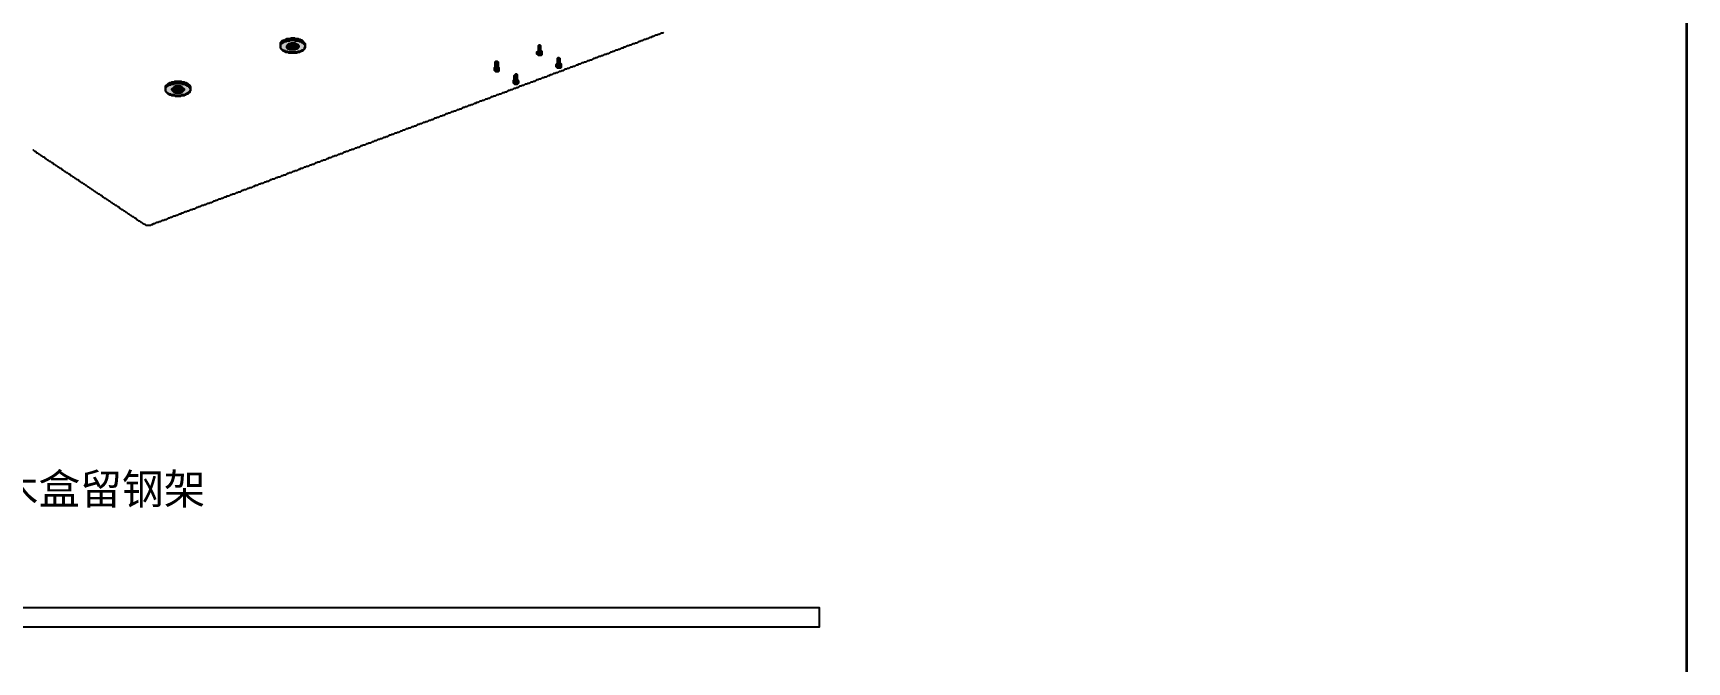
# Model space of a CAD drawing. Header units: millimetres. Extents: x 5 to 252589, y 5 to 415.
# Drawn here: x 12394.5 to 12589, y 209.9 to 283.8 of the extents above; entities that cross this region are included whole.
import ezdxf

# ---------------------------------------------------------------- set-up
doc = ezdxf.new("R2010")
doc.units = ezdxf.units.MM
for name, color, linetype, lineweight in [('FRAME', 7, 'Continuous', 35), ('HATCH', 8, 'Continuous', 9), ('NOTE', 7, 'Continuous', 18), ('OUTLINE', 7, 'Continuous', 25)]:
    doc.layers.add(name, color=color, linetype=linetype, lineweight=lineweight)
doc.styles.add('CN', font='Arial Unicode.ttf')

msp = doc.modelspace()

# ---------------------------------------------------------------- hatches: boundary and pattern name
at = {"layer": 'HATCH', "true_color": 0xceb089}
h = msp.add_hatch(color=43, dxfattribs=at)
h.paths.add_polyline_path([(12423.66667, 282), (12423.66667, 282.41667), (12423.83333, 282.58333), (12423.91667, 282.58333), (12424.16667, 282.75), (12424.33333, 282.75), (12424.41667, 282.83333), (12424.75, 282.83333), (12424.83333, 282.91667), (12425.25, 282.91667), (12425.33333, 282.83333), (12425.75, 282.83333), (12425.83333, 282.75), (12426, 282.75), (12426.08333, 282.66667), (12426.16667, 282.66667), (12426.5, 282.33333), (12426.5, 282.08333), (12426.41667, 282), (12426.41667, 281.91667), (12426.25, 281.75), (12426.16667, 281.75), (12425.91667, 281.58333), (12425.66667, 281.58333), (12425.58333, 281.5), (12424.58333, 281.5), (12424.5, 281.58333), (12424.25, 281.58333), (12424.16667, 281.66667), (12423.91667, 281.75)])
h.paths.add_polyline_path([(12424.33333, 282.25), (12424.33333, 282.08333), (12424.5, 281.91667), (12424.58333, 281.91667), (12424.66667, 281.83333), (12425.41667, 281.83333), (12425.5, 281.91667), (12425.58333, 281.91667), (12425.83333, 282.16667), (12425.66667, 282.41667), (12425.58333, 282.41667), (12425.33333, 282.58333), (12424.83333, 282.58333), (12424.75, 282.5), (12424.58333, 282.5)], flags=0)
at = {"layer": 'HATCH', "true_color": 0xb99e7b}
for points in [[(12423.75, 282.58333), (12423.75, 282.66667), (12423.83333, 282.75), (12423.83333, 282.66667)], [(12426.41667, 282.5), (12426.16667, 282.75), (12426.08333, 282.75), (12426, 282.83333), (12426, 282.91667), (12426.08333, 282.83333), (12426.16667, 282.83333), (12426.41667, 282.58333)], [(12410.25, 277.5), (12410.25, 277.58333), (12410.33333, 277.66667), (12410.33333, 277.58333)], [(12412.91667, 277.5), (12412.83333, 277.58333), (12412.58333, 277.66667), (12412.5, 277.75), (12412.5, 277.83333), (12412.75, 277.75), (12412.91667, 277.58333)]]:
    msp.add_hatch(color=33, dxfattribs=at).paths.add_polyline_path(points)
at = {"layer": 'HATCH', "true_color": 0xbfa37e}
for points in [[(12423.91667, 282.66667), (12423.91667, 282.75), (12424, 282.83333), (12424.08333, 282.83333), (12424.33333, 283), (12424.75, 283), (12424.83333, 283.08333), (12425.33333, 283.08333), (12425.41667, 283), (12425.75, 283), (12425.83333, 282.91667), (12425.91667, 282.91667), (12425.91667, 282.83333), (12425.83333, 282.83333), (12425.75, 282.91667), (12425.33333, 282.91667), (12425.25, 283), (12424.83333, 283), (12424.75, 282.91667), (12424.41667, 282.91667), (12424.33333, 282.83333), (12424.16667, 282.83333)], [(12410.41667, 277.66667), (12410.41667, 277.75), (12410.5, 277.75), (12410.58333, 277.83333), (12410.75, 277.83333), (12410.83333, 277.91667), (12411.08333, 277.91667), (12411.16667, 278), (12412, 278), (12412.08333, 277.91667), (12412.33333, 277.91667), (12412.41667, 277.83333), (12412.41667, 277.75), (12412.33333, 277.83333), (12412.08333, 277.83333), (12412, 277.91667), (12411.16667, 277.91667), (12411.08333, 277.83333), (12410.83333, 277.83333), (12410.75, 277.75), (12410.58333, 277.75), (12410.5, 277.66667)]]:
    msp.add_hatch(color=33, dxfattribs=at).paths.add_polyline_path(points)
at = {"layer": 'HATCH', "true_color": 0xb9bfc3}
for points in [[(12424.75, 281.91667), (12424.66667, 281.91667), (12424.41667, 282.08333), (12424.41667, 282.25), (12424.58333, 282.41667), (12424.66667, 282.41667), (12424.58333, 282.41667), (12424.41667, 282.25), (12424.41667, 282.16667), (12424.66667, 281.91667)], [(12425.58333, 282), (12425.66667, 282.08333), (12425.66667, 282.25), (12425.5, 282.41667), (12425.58333, 282.33333), (12425.66667, 282.33333), (12425.66667, 282.25), (12425.75, 282.16667)], [(12453.83333, 281.33333), (12453.91667, 281.41667), (12454.25, 281.41667), (12454.33333, 281.33333), (12454.33333, 281.25), (12453.91667, 281.25)], [(12448.83333, 279.41667), (12448.83333, 279.5), (12449.25, 279.5), (12449.25, 279.33333), (12448.91667, 279.33333)], [(12456.08333, 279.83333), (12456.16667, 279.83333), (12456.25, 279.91667), (12456.5, 279.91667), (12456.58333, 279.83333), (12456.58333, 279.75), (12456.16667, 279.75)], [(12411.66667, 276.83333), (12411.91667, 276.83333), (12412.16667, 277), (12412.16667, 277.25), (12411.91667, 277.41667), (12411.75, 277.41667), (12411.91667, 277.41667), (12412, 277.33333), (12412.08333, 277.33333), (12412.25, 277.16667), (12412.25, 277.08333), (12412.08333, 276.91667), (12412, 276.91667), (12411.91667, 276.83333)], [(12451.08333, 277.91667), (12451.16667, 278), (12451.5, 278), (12451.58333, 277.91667), (12451.5, 277.83333), (12451.16667, 277.83333)]]:
    msp.add_hatch(color=9, dxfattribs=at).paths.add_polyline_path(points)
at = {"layer": 'HATCH', "true_color": 0xa6abaf}
for points in [[(12424.66667, 282), (12424.58333, 282.08333), (12424.58333, 282.33333), (12424.66667, 282.33333)], [(12411.16667, 276.91667), (12411.08333, 277), (12411.08333, 277.25), (12411.16667, 277.33333)]]:
    msp.add_hatch(color=253, dxfattribs=at).paths.add_polyline_path(points)
at = {"layer": 'HATCH', "true_color": 0xabb0b4}
for points in [[(12424.75, 282), (12424.75, 282.41667), (12425.41667, 282.41667), (12425.5, 282.33333), (12425.5, 282), (12425.33333, 282), (12425.25, 281.91667), (12424.83333, 281.91667)], [(12453.91667, 281.5), (12453.91667, 281.58333), (12454, 281.66667), (12454, 282.25), (12454.16667, 282.25), (12454.16667, 281.66667), (12454.25, 281.58333), (12454.25, 281.5)], [(12448.83333, 279.58333), (12448.83333, 279.66667), (12449, 279.83333), (12449, 280.33333), (12449.08333, 280.33333), (12449.08333, 279.83333), (12449.16667, 279.75), (12449.16667, 279.58333)], [(12456.16667, 279.91667), (12456.16667, 280.08333), (12456.25, 280.16667), (12456.25, 280.75), (12456.41667, 280.75), (12456.41667, 280.16667), (12456.5, 280.08333), (12456.5, 280), (12456.25, 280)], [(12451.16667, 278.08333), (12451.16667, 278.16667), (12451.25, 278.25), (12451.25, 278.83333), (12451.33333, 278.83333), (12451.33333, 278.33333), (12451.41667, 278.25), (12451.41667, 278.08333)], [(12411.25, 276.91667), (12411.25, 277.33333), (12411.41667, 277.33333), (12411.5, 277.41667), (12411.66667, 277.41667), (12411.75, 277.33333), (12411.91667, 277.33333), (12412, 277.25), (12412, 277), (12411.91667, 276.91667), (12411.66667, 276.91667), (12411.58333, 276.83333), (12411.5, 276.83333), (12411.41667, 276.91667)]]:
    msp.add_hatch(color=253, dxfattribs=at).paths.add_polyline_path(points)
at = {"layer": 'HATCH', "true_color": 0xceb089}
h = msp.add_hatch(color=43, dxfattribs=at)
h.paths.add_polyline_path([(12410.16667, 276.91667), (12410.16667, 277.33333), (12410.41667, 277.58333), (12410.5, 277.58333), (12410.58333, 277.66667), (12410.75, 277.66667), (12410.83333, 277.75), (12411.08333, 277.75), (12411.16667, 277.83333), (12412, 277.83333), (12412.08333, 277.75), (12412.33333, 277.75), (12412.41667, 277.66667), (12412.5, 277.66667), (12412.58333, 277.58333), (12412.83333, 277.5), (12413, 277.25), (12413, 277), (12412.83333, 276.75), (12412.75, 276.75), (12412.33333, 276.5), (12412, 276.5), (12411.91667, 276.41667), (12411.25, 276.41667), (12411.16667, 276.5), (12410.83333, 276.5), (12410.75, 276.58333), (12410.58333, 276.58333), (12410.5, 276.66667), (12410.41667, 276.66667)])
h.paths.add_polyline_path([(12410.83333, 277.08333), (12411.08333, 276.83333), (12411.16667, 276.83333), (12411.25, 276.75), (12411.91667, 276.75), (12412, 276.83333), (12412.08333, 276.83333), (12412.33333, 277.08333), (12412.33333, 277.16667), (12412.08333, 277.41667), (12412, 277.41667), (12411.91667, 277.5), (12411.25, 277.5), (12411.16667, 277.41667), (12411.08333, 277.41667), (12410.83333, 277.16667)], flags=0)

# ---------------------------------------------------------------- linework, layer by layer
at = {"layer": 'FRAME'}
msp.add_lwpolyline([(12005, 5), (12589, 5), (12589, 415), (12005, 415)], close=True, dxfattribs=at)
at = {"layer": 'OUTLINE', "color": 139, "true_color": 0x42544a}
msp.add_lwpolyline([(12468.66667, 283.83333), (12468.58333, 283.75), (12468.41667, 283.75), (12468.16667, 283.58333), (12468, 283.58333), (12467.91667, 283.5), (12467.75, 283.5), (12467.5, 283.33333), (12467.33333, 283.33333), (12467.25, 283.25), (12467.08333, 283.25), (12466.83333, 283.08333), (12466.66667, 283.08333), (12466.58333, 283), (12466.41667, 283), (12466.16667, 282.83333), (12466, 282.83333), (12465.91667, 282.75), (12465.75, 282.75), (12465.5, 282.58333), (12465.33333, 282.58333), (12465.25, 282.5), (12465.08333, 282.5), (12464.83333, 282.33333), (12464.66667, 282.33333), (12464.58333, 282.25), (12464.41667, 282.25), (12464.16667, 282.08333), (12464, 282.08333), (12463.91667, 282), (12463.75, 282), (12463.5, 281.83333), (12463.33333, 281.83333), (12463.25, 281.75), (12463.08333, 281.75), (12462.83333, 281.58333), (12462.66667, 281.58333), (12462.58333, 281.5), (12462.41667, 281.5), (12462.16667, 281.33333), (12462, 281.33333), (12461.91667, 281.25), (12461.75, 281.25), (12461.5, 281.08333), (12461.33333, 281.08333), (12461.25, 281), (12461.08333, 281), (12460.83333, 280.83333), (12460.66667, 280.83333), (12460.58333, 280.75), (12460.41667, 280.75), (12460.16667, 280.58333), (12460, 280.58333), (12459.91667, 280.5), (12459.75, 280.5), (12459.5, 280.33333), (12459.33333, 280.33333), (12459.25, 280.25), (12459.08333, 280.25), (12458.83333, 280.08333), (12458.66667, 280.08333), (12458.58333, 280), (12458.41667, 280), (12458.16667, 279.83333), (12458, 279.83333), (12457.91667, 279.75), (12457.75, 279.75), (12457.5, 279.58333), (12457.33333, 279.58333), (12457.25, 279.5), (12457.08333, 279.5), (12456.83333, 279.33333), (12456.66667, 279.33333), (12456.58333, 279.25), (12456.41667, 279.25), (12456.16667, 279.08333), (12456, 279.08333), (12455.91667, 279), (12455.75, 279), (12455.5, 278.83333), (12455.33333, 278.83333), (12455.25, 278.75), (12455.08333, 278.75), (12454.83333, 278.58333), (12454.66667, 278.58333), (12454.58333, 278.5), (12454.41667, 278.5), (12454.16667, 278.33333), (12454, 278.33333), (12453.91667, 278.25), (12453.75, 278.25), (12453.5, 278.08333), (12453.33333, 278.08333), (12453.25, 278), (12453.08333, 278), (12452.83333, 277.83333), (12452.66667, 277.83333), (12452.58333, 277.75), (12452.41667, 277.75), (12452.16667, 277.58333), (12452, 277.58333), (12451.91667, 277.5), (12451.75, 277.5), (12451.5, 277.33333), (12451.33333, 277.33333), (12451.25, 277.25), (12451.08333, 277.25), (12450.83333, 277.08333), (12450.66667, 277.08333), (12450.58333, 277), (12450.41667, 277), (12450.16667, 276.83333), (12450, 276.83333), (12449.91667, 276.75), (12449.75, 276.75), (12449.5, 276.58333), (12449.33333, 276.58333), (12449.25, 276.5), (12449.08333, 276.5), (12448.83333, 276.33333), (12448.66667, 276.33333), (12448.58333, 276.25), (12448.41667, 276.25), (12448.16667, 276.08333), (12448, 276.08333), (12447.91667, 276), (12447.75, 276), (12447.5, 275.83333), (12447.33333, 275.83333), (12447.25, 275.75), (12447.08333, 275.75), (12446.83333, 275.58333), (12446.66667, 275.58333), (12446.58333, 275.5), (12446.41667, 275.5), (12446.16667, 275.33333), (12446, 275.33333), (12445.91667, 275.25), (12445.75, 275.25), (12445.5, 275.08333), (12445.33333, 275.08333), (12445.25, 275), (12445.08333, 275), (12444.83333, 274.83333), (12444.66667, 274.83333), (12444.58333, 274.75), (12444.41667, 274.75), (12444.16667, 274.58333), (12444, 274.58333), (12443.91667, 274.5), (12443.75, 274.5), (12443.5, 274.33333), (12443.33333, 274.33333), (12443.25, 274.25), (12443.08333, 274.25), (12442.83333, 274.08333), (12442.66667, 274.08333), (12442.58333, 274), (12442.41667, 274), (12442.16667, 273.83333), (12442, 273.83333), (12441.91667, 273.75), (12441.75, 273.75), (12441.5, 273.58333), (12441.33333, 273.58333), (12441.25, 273.5), (12441.08333, 273.5), (12440.83333, 273.33333), (12440.66667, 273.33333), (12440.58333, 273.25), (12440.41667, 273.25), (12440.16667, 273.08333), (12440, 273.08333), (12439.91667, 273), (12439.75, 273), (12439.5, 272.83333), (12439.33333, 272.83333), (12439.25, 272.75), (12439.08333, 272.75), (12438.83333, 272.58333), (12438.66667, 272.58333), (12438.58333, 272.5), (12438.41667, 272.5), (12438.16667, 272.33333), (12438, 272.33333), (12437.91667, 272.25), (12437.75, 272.25), (12437.5, 272.08333), (12437.33333, 272.08333), (12437.25, 272), (12437.08333, 272), (12436.83333, 271.83333), (12436.66667, 271.83333), (12436.58333, 271.75), (12436.41667, 271.75), (12436.16667, 271.58333), (12436, 271.58333), (12435.91667, 271.5), (12435.75, 271.5), (12435.5, 271.33333), (12435.33333, 271.33333), (12435.25, 271.25), (12435.08333, 271.25), (12434.83333, 271.08333), (12434.66667, 271.08333), (12434.58333, 271), (12434.41667, 271), (12434.16667, 270.83333), (12434, 270.83333), (12433.91667, 270.75), (12433.75, 270.75), (12433.5, 270.58333), (12433.33333, 270.58333), (12433.25, 270.5), (12433.08333, 270.5), (12432.83333, 270.33333), (12432.66667, 270.33333), (12432.58333, 270.25), (12432.41667, 270.25), (12432.16667, 270.08333), (12432, 270.08333), (12431.91667, 270), (12431.75, 270), (12431.5, 269.83333), (12431.33333, 269.83333), (12431.25, 269.75), (12431.08333, 269.75), (12430.83333, 269.58333), (12430.66667, 269.58333), (12430.58333, 269.5), (12430.41667, 269.5), (12430.16667, 269.33333), (12430, 269.33333), (12429.91667, 269.25), (12429.75, 269.25), (12429.5, 269.08333), (12429.33333, 269.08333), (12429.25, 269), (12429.08333, 269), (12428.83333, 268.83333), (12428.66667, 268.83333), (12428.58333, 268.75), (12428.41667, 268.75), (12428.16667, 268.58333), (12428, 268.58333), (12427.91667, 268.5), (12427.75, 268.5), (12427.5, 268.33333), (12427.33333, 268.33333), (12427.25, 268.25), (12427.08333, 268.25), (12426.83333, 268.08333), (12426.66667, 268.08333), (12426.58333, 268), (12426.41667, 268), (12426.16667, 267.83333), (12426, 267.83333), (12425.91667, 267.75), (12425.75, 267.75), (12425.5, 267.58333), (12425.33333, 267.58333), (12425.25, 267.5), (12425.08333, 267.5), (12424.83333, 267.33333), (12424.66667, 267.33333), (12424.58333, 267.25), (12424.41667, 267.25), (12424.16667, 267.08333), (12424, 267.08333), (12423.91667, 267), (12423.75, 267), (12423.5, 266.83333), (12423.33333, 266.83333), (12423.25, 266.75), (12423.08333, 266.75), (12422.83333, 266.58333), (12422.66667, 266.58333), (12422.58333, 266.5), (12422.41667, 266.5), (12422.16667, 266.33333), (12422, 266.33333), (12421.91667, 266.25), (12421.75, 266.25), (12421.5, 266.08333), (12421.33333, 266.08333), (12421.25, 266), (12421.08333, 266), (12420.83333, 265.83333), (12420.66667, 265.83333), (12420.58333, 265.75), (12420.41667, 265.75), (12420.16667, 265.58333), (12420, 265.58333), (12419.91667, 265.5), (12419.75, 265.5), (12419.5, 265.33333), (12419.33333, 265.33333), (12419.25, 265.25), (12419.08333, 265.25), (12418.83333, 265.08333), (12418.66667, 265.08333), (12418.58333, 265), (12418.41667, 265), (12418.16667, 264.83333), (12418, 264.83333), (12417.91667, 264.75), (12417.75, 264.75), (12417.5, 264.58333), (12417.33333, 264.58333), (12417.25, 264.5), (12417.08333, 264.5), (12416.83333, 264.33333), (12416.66667, 264.33333), (12416.58333, 264.25), (12416.41667, 264.25), (12416.16667, 264.08333), (12416, 264.08333), (12415.91667, 264), (12415.75, 264), (12415.5, 263.83333), (12415.33333, 263.83333), (12415.25, 263.75), (12415.08333, 263.75), (12414.83333, 263.58333), (12414.66667, 263.58333), (12414.58333, 263.5), (12414.41667, 263.5), (12414.16667, 263.33333), (12414, 263.33333), (12413.91667, 263.25), (12413.75, 263.25), (12413.5, 263.08333), (12413.33333, 263.08333), (12413.25, 263), (12413.08333, 263), (12412.83333, 262.83333), (12412.66667, 262.83333), (12412.58333, 262.75), (12412.41667, 262.75), (12412.16667, 262.58333), (12412, 262.58333), (12411.91667, 262.5), (12411.75, 262.5), (12411.5, 262.33333), (12411.33333, 262.33333), (12411.25, 262.25), (12411.08333, 262.25), (12410.83333, 262.08333), (12410.66667, 262.08333), (12410.58333, 262), (12410.41667, 262), (12410.16667, 261.83333), (12410, 261.83333), (12409.91667, 261.75), (12409.75, 261.75), (12409.5, 261.58333), (12409.33333, 261.58333), (12409.25, 261.5), (12409.08333, 261.5), (12408.83333, 261.33333), (12408.66667, 261.33333), (12408.58333, 261.25), (12408.41667, 261.25), (12408.33333, 261.16667), (12407.83333, 261.16667), (12407.75, 261.25), (12407.5, 261.33333), (12407.33333, 261.5), (12407.25, 261.5), (12407.08333, 261.66667), (12407, 261.66667), (12406.83333, 261.83333), (12406.75, 261.83333), (12406.58333, 262), (12406.5, 262), (12406.33333, 262.16667), (12406.25, 262.16667), (12406.08333, 262.33333), (12406, 262.33333), (12405.83333, 262.5), (12405.75, 262.5), (12405.58333, 262.66667), (12405.5, 262.66667), (12405.33333, 262.83333), (12405.25, 262.83333), (12405.08333, 263), (12405, 263), (12404.83333, 263.16667), (12404.75, 263.16667), (12404.58333, 263.33333), (12404.5, 263.33333), (12404.33333, 263.5), (12404.25, 263.5), (12404.08333, 263.66667), (12404, 263.66667), (12403.83333, 263.83333), (12403.75, 263.83333), (12403.58333, 264), (12403.5, 264), (12403.33333, 264.16667), (12403.25, 264.16667), (12403.08333, 264.33333), (12403, 264.33333), (12402.83333, 264.5), (12402.75, 264.5), (12402.58333, 264.66667), (12402.5, 264.66667), (12402.33333, 264.83333), (12402.25, 264.83333), (12402.08333, 265), (12402, 265), (12401.83333, 265.16667), (12401.75, 265.16667), (12401.58333, 265.33333), (12401.5, 265.33333), (12401.33333, 265.5), (12401.25, 265.5), (12401.08333, 265.66667), (12401, 265.66667), (12400.83333, 265.83333), (12400.75, 265.83333), (12400.58333, 266), (12400.5, 266), (12400.33333, 266.16667), (12400.25, 266.16667), (12400.08333, 266.33333), (12400, 266.33333), (12399.83333, 266.5), (12399.75, 266.5), (12399.58333, 266.66667), (12399.5, 266.66667), (12399.33333, 266.83333), (12399.25, 266.83333), (12399.08333, 267), (12399, 267), (12398.83333, 267.16667), (12398.75, 267.16667), (12398.58333, 267.33333), (12398.5, 267.33333), (12398.33333, 267.5), (12398.25, 267.5), (12398.08333, 267.66667), (12398, 267.66667), (12397.83333, 267.83333), (12397.75, 267.83333), (12397.58333, 268), (12397.5, 268), (12397.33333, 268.16667), (12397.25, 268.16667), (12397.08333, 268.33333), (12397, 268.33333), (12396.83333, 268.5), (12396.75, 268.5), (12396.58333, 268.66667), (12396.5, 268.66667), (12396.33333, 268.83333), (12396.25, 268.83333), (12396.08333, 269), (12396, 269), (12395.83333, 269.16667), (12395.75, 269.16667), (12395.58333, 269.33333), (12395.5, 269.33333), (12395.33333, 269.5), (12395.25, 269.5), (12395.08333, 269.66667), (12395, 269.66667), (12394.83333, 269.83333), (12394.75, 269.83333), (12394.58333, 270), (12394.5, 270)], dxfattribs=at)
for points in [[(12423.58333, 282), (12423.91667, 281.66667), (12424, 281.66667), (12424.25, 281.5), (12424.5, 281.5), (12424.58333, 281.41667), (12425.58333, 281.41667), (12425.66667, 281.5), (12425.91667, 281.5), (12426, 281.58333), (12426.25, 281.66667), (12426.5, 281.91667), (12426.5, 282), (12426.58333, 282.08333), (12426.58333, 282.5), (12426.16667, 282.91667), (12426.08333, 282.91667), (12426, 283), (12425.83333, 283), (12425.75, 283.08333), (12425.41667, 283.08333), (12425.33333, 283.16667), (12424.83333, 283.16667), (12424.75, 283.08333), (12424.33333, 283.08333), (12424.25, 283), (12424.16667, 283), (12424.08333, 282.91667), (12423.83333, 282.83333), (12423.58333, 282.58333)], [(12423.66667, 282), (12423.66667, 282.41667), (12423.83333, 282.58333), (12423.91667, 282.58333), (12424.16667, 282.75), (12424.33333, 282.75), (12424.41667, 282.83333), (12424.75, 282.83333), (12424.83333, 282.91667), (12425.25, 282.91667), (12425.33333, 282.83333), (12425.75, 282.83333), (12425.83333, 282.75), (12426, 282.75), (12426.08333, 282.66667), (12426.16667, 282.66667), (12426.5, 282.33333), (12426.5, 282.08333), (12426.41667, 282), (12426.41667, 281.91667), (12426.25, 281.75), (12426.16667, 281.75), (12425.91667, 281.58333), (12425.66667, 281.58333), (12425.58333, 281.5), (12424.58333, 281.5), (12424.5, 281.58333), (12424.25, 281.58333), (12424.16667, 281.66667), (12423.91667, 281.75)], [(12423.75, 282.58333), (12423.75, 282.66667), (12423.83333, 282.75), (12423.83333, 282.66667)], [(12423.91667, 282.66667), (12423.91667, 282.75), (12424, 282.83333), (12424.08333, 282.83333), (12424.33333, 283), (12424.75, 283), (12424.83333, 283.08333), (12425.33333, 283.08333), (12425.41667, 283), (12425.75, 283), (12425.83333, 282.91667), (12425.91667, 282.91667), (12425.91667, 282.83333), (12425.83333, 282.83333), (12425.75, 282.91667), (12425.33333, 282.91667), (12425.25, 283), (12424.83333, 283), (12424.75, 282.91667), (12424.41667, 282.91667), (12424.33333, 282.83333), (12424.16667, 282.83333)], [(12424.33333, 282.25), (12424.33333, 282.08333), (12424.5, 281.91667), (12424.58333, 281.91667), (12424.66667, 281.83333), (12425.41667, 281.83333), (12425.5, 281.91667), (12425.58333, 281.91667), (12425.83333, 282.16667), (12425.66667, 282.41667), (12425.58333, 282.41667), (12425.33333, 282.58333), (12424.83333, 282.58333), (12424.75, 282.5), (12424.58333, 282.5)], [(12424.75, 281.91667), (12424.66667, 281.91667), (12424.41667, 282.08333), (12424.41667, 282.25), (12424.58333, 282.41667), (12424.66667, 282.41667), (12424.58333, 282.41667), (12424.41667, 282.25), (12424.41667, 282.16667), (12424.66667, 281.91667)], [(12424.66667, 282), (12424.58333, 282.08333), (12424.58333, 282.33333), (12424.66667, 282.33333)], [(12424.75, 282), (12424.75, 282.41667), (12425.41667, 282.41667), (12425.5, 282.33333), (12425.5, 282), (12425.33333, 282), (12425.25, 281.91667), (12424.83333, 281.91667)], [(12425.58333, 282), (12425.66667, 282.08333), (12425.66667, 282.25), (12425.5, 282.41667), (12425.58333, 282.33333), (12425.66667, 282.33333), (12425.66667, 282.25), (12425.75, 282.16667)], [(12426.41667, 282.5), (12426.16667, 282.75), (12426.08333, 282.75), (12426, 282.83333), (12426, 282.91667), (12426.08333, 282.83333), (12426.16667, 282.83333), (12426.41667, 282.58333)], [(12453.91667, 281.16667), (12454.33333, 281.16667), (12454.41667, 281.25), (12454.41667, 281.58333), (12454.33333, 281.66667), (12454.25, 281.66667), (12454.25, 282.25), (12454.16667, 282.33333), (12454, 282.33333), (12453.91667, 282.25), (12453.91667, 281.66667), (12453.75, 281.5), (12453.75, 281.33333)], [(12453.91667, 281.5), (12453.91667, 281.58333), (12454, 281.66667), (12454, 282.25), (12454.16667, 282.25), (12454.16667, 281.66667), (12454.25, 281.58333), (12454.25, 281.5)], [(12448.91667, 279.25), (12449.25, 279.25), (12449.33333, 279.33333), (12449.33333, 279.66667), (12449.25, 279.75), (12449.25, 280.33333), (12449.16667, 280.41667), (12448.91667, 280.41667), (12448.83333, 280.33333), (12448.83333, 279.75), (12448.75, 279.66667), (12448.75, 279.41667)], [(12448.83333, 279.58333), (12448.83333, 279.66667), (12449, 279.83333), (12449, 280.33333), (12449.08333, 280.33333), (12449.08333, 279.83333), (12449.16667, 279.75), (12449.16667, 279.58333)], [(12453.83333, 281.33333), (12453.91667, 281.41667), (12454.25, 281.41667), (12454.33333, 281.33333), (12454.33333, 281.25), (12453.91667, 281.25)], [(12456.16667, 279.66667), (12456.58333, 279.66667), (12456.66667, 279.75), (12456.66667, 280.08333), (12456.58333, 280.16667), (12456.5, 280.16667), (12456.5, 280.75), (12456.41667, 280.83333), (12456.25, 280.83333), (12456.16667, 280.75), (12456.16667, 280.16667), (12456, 280), (12456, 279.83333)], [(12456.16667, 279.91667), (12456.16667, 280.08333), (12456.25, 280.16667), (12456.25, 280.75), (12456.41667, 280.75), (12456.41667, 280.16667), (12456.5, 280.08333), (12456.5, 280), (12456.25, 280)], [(12410.08333, 276.91667), (12410.41667, 276.58333), (12410.5, 276.58333), (12410.58333, 276.5), (12410.75, 276.5), (12410.83333, 276.41667), (12411.16667, 276.41667), (12411.25, 276.33333), (12411.91667, 276.33333), (12412, 276.41667), (12412.33333, 276.41667), (12412.41667, 276.5), (12412.5, 276.5), (12412.58333, 276.58333), (12412.83333, 276.66667), (12413, 276.83333), (12413, 276.91667), (12413.08333, 277), (12413.08333, 277.41667), (12413, 277.5), (12413, 277.58333), (12412.75, 277.83333), (12412.66667, 277.83333), (12412.58333, 277.91667), (12412.41667, 277.91667), (12412.33333, 278), (12412.08333, 278), (12412, 278.08333), (12411.16667, 278.08333), (12411.08333, 278), (12410.83333, 278), (12410.75, 277.91667), (12410.58333, 277.91667), (12410.5, 277.83333), (12410.41667, 277.83333), (12410.08333, 277.5)], [(12448.83333, 279.41667), (12448.83333, 279.5), (12449.25, 279.5), (12449.25, 279.33333), (12448.91667, 279.33333)], [(12451.16667, 277.75), (12451.5, 277.75), (12451.66667, 277.91667), (12451.66667, 278.08333), (12451.5, 278.25), (12451.5, 278.83333), (12451.41667, 278.91667), (12451.25, 278.91667), (12451.08333, 278.75), (12451.08333, 278.25), (12451, 278.16667), (12451, 277.91667)], [(12451.16667, 278.08333), (12451.16667, 278.16667), (12451.25, 278.25), (12451.25, 278.83333), (12451.33333, 278.83333), (12451.33333, 278.33333), (12451.41667, 278.25), (12451.41667, 278.08333)], [(12456.08333, 279.83333), (12456.16667, 279.83333), (12456.25, 279.91667), (12456.5, 279.91667), (12456.58333, 279.83333), (12456.58333, 279.75), (12456.16667, 279.75)], [(12410.16667, 276.91667), (12410.16667, 277.33333), (12410.41667, 277.58333), (12410.5, 277.58333), (12410.58333, 277.66667), (12410.75, 277.66667), (12410.83333, 277.75), (12411.08333, 277.75), (12411.16667, 277.83333), (12412, 277.83333), (12412.08333, 277.75), (12412.33333, 277.75), (12412.41667, 277.66667), (12412.5, 277.66667), (12412.58333, 277.58333), (12412.83333, 277.5), (12413, 277.25), (12413, 277), (12412.83333, 276.75), (12412.75, 276.75), (12412.33333, 276.5), (12412, 276.5), (12411.91667, 276.41667), (12411.25, 276.41667), (12411.16667, 276.5), (12410.83333, 276.5), (12410.75, 276.58333), (12410.58333, 276.58333), (12410.5, 276.66667), (12410.41667, 276.66667)], [(12410.25, 277.5), (12410.25, 277.58333), (12410.33333, 277.66667), (12410.33333, 277.58333)], [(12410.41667, 277.66667), (12410.41667, 277.75), (12410.5, 277.75), (12410.58333, 277.83333), (12410.75, 277.83333), (12410.83333, 277.91667), (12411.08333, 277.91667), (12411.16667, 278), (12412, 278), (12412.08333, 277.91667), (12412.33333, 277.91667), (12412.41667, 277.83333), (12412.41667, 277.75), (12412.33333, 277.83333), (12412.08333, 277.83333), (12412, 277.91667), (12411.16667, 277.91667), (12411.08333, 277.83333), (12410.83333, 277.83333), (12410.75, 277.75), (12410.58333, 277.75), (12410.5, 277.66667)], [(12410.83333, 277.08333), (12411.08333, 276.83333), (12411.16667, 276.83333), (12411.25, 276.75), (12411.91667, 276.75), (12412, 276.83333), (12412.08333, 276.83333), (12412.33333, 277.08333), (12412.33333, 277.16667), (12412.08333, 277.41667), (12412, 277.41667), (12411.91667, 277.5), (12411.25, 277.5), (12411.16667, 277.41667), (12411.08333, 277.41667), (12410.83333, 277.16667)], [(12411.16667, 276.91667), (12411.08333, 277), (12411.08333, 277.25), (12411.16667, 277.33333)], [(12411.25, 276.91667), (12411.25, 277.33333), (12411.41667, 277.33333), (12411.5, 277.41667), (12411.66667, 277.41667), (12411.75, 277.33333), (12411.91667, 277.33333), (12412, 277.25), (12412, 277), (12411.91667, 276.91667), (12411.66667, 276.91667), (12411.58333, 276.83333), (12411.5, 276.83333), (12411.41667, 276.91667)], [(12411.66667, 276.83333), (12411.91667, 276.83333), (12412.16667, 277), (12412.16667, 277.25), (12411.91667, 277.41667), (12411.75, 277.41667), (12411.91667, 277.41667), (12412, 277.33333), (12412.08333, 277.33333), (12412.25, 277.16667), (12412.25, 277.08333), (12412.08333, 276.91667), (12412, 276.91667), (12411.91667, 276.83333)], [(12412.91667, 277.5), (12412.83333, 277.58333), (12412.58333, 277.66667), (12412.5, 277.75), (12412.5, 277.83333), (12412.75, 277.75), (12412.91667, 277.58333)], [(12451.08333, 277.91667), (12451.16667, 278), (12451.5, 278), (12451.58333, 277.91667), (12451.5, 277.83333), (12451.16667, 277.83333)]]:
    msp.add_lwpolyline(points, close=True, dxfattribs=at)
at = {"layer": 'OUTLINE'}
msp.add_lwpolyline([(12337, 214), (12487, 214), (12487, 216.25), (12337, 216.25)], close=True, dxfattribs=at)

# ---------------------------------------------------------------- texts
at = {"layer": 'NOTE', "insert": (12337, 232), "char_height": 3.6, "width": 180, "attachment_point": 1, "style": 'CN'}
msp.add_mtext('底部轴测 / 8点M6固定；木盒留钢架', dxfattribs=at)

doc.saveas('drawing.dxf')
